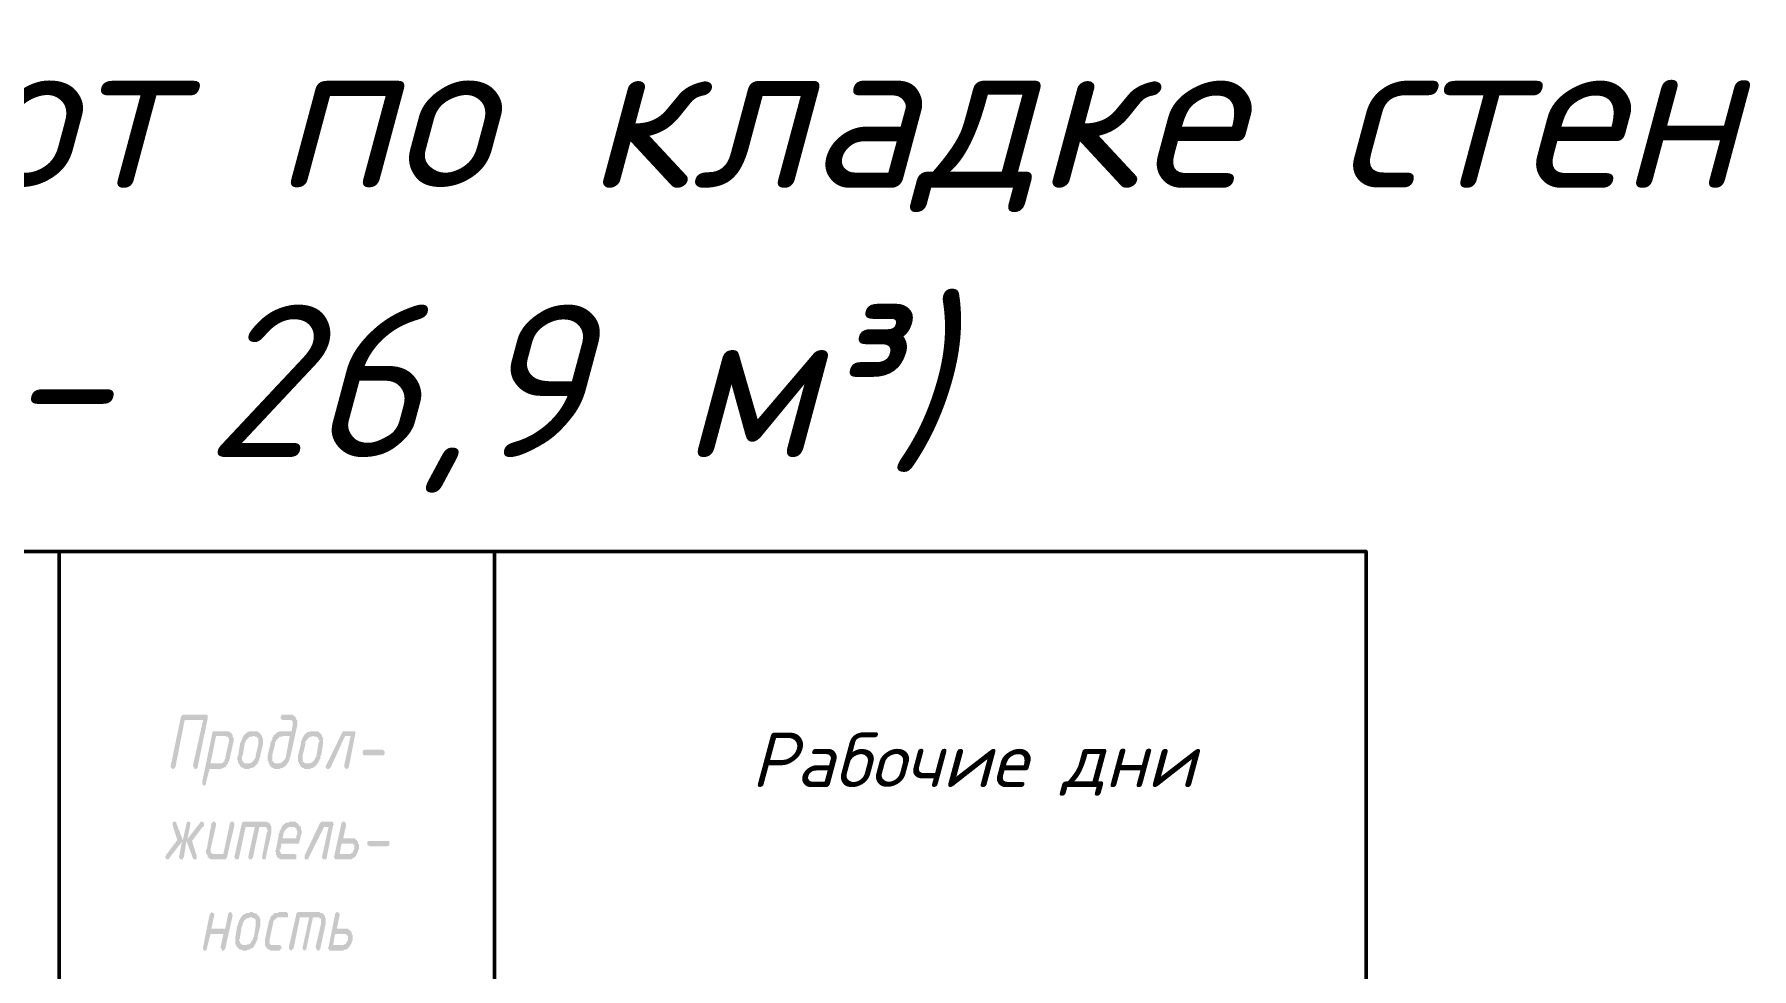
# Model space of a CAD drawing. Header units: millimetres. Extents: x 2279 to 5236, y 896 to 2828.
# Drawn here: x 4576.6 to 4655.4, y 2171.7 to 2214.6 of the extents above; entities that cross this region are included whole.
import ezdxf

# ---------------------------------------------------------------- set-up
doc = ezdxf.new("R2010")
doc.units = ezdxf.units.MM
doc.layers.add('PDF _!!ТОНКАЯ', color=7, linetype='Continuous')
doc.layers.add('PDF _Текст', color=7, linetype='Continuous')
doc.styles.add('PDF ISOCPEUR Italic', font='isocpeui.ttf')

msp = doc.modelspace()

# ---------------------------------------------------------------- hatches: boundary and pattern name
at = {"layer": 'PDF _!!ТОНКАЯ', "transparency": 33554559}
for points in [[(4584.356, 2183.115), (4583.509, 2183.115), (4583.086, 2180.956), (4583.044, 2180.914), (4583.044, 2180.914), (4583.001, 2180.871), (4583.001, 2180.871), (4582.959, 2180.871), (4582.959, 2180.871), (4582.917, 2180.914), (4582.917, 2180.914), (4582.874, 2180.956), (4582.874, 2180.998), (4582.874, 2180.998), (4582.874, 2181.041), (4582.874, 2181.041), (4583.34, 2183.284), (4583.382, 2183.327), (4583.382, 2183.327), (4583.425, 2183.369), (4583.425, 2183.369), (4583.467, 2183.369), (4584.483, 2183.369), (4584.525, 2183.369), (4584.525, 2183.369), (4584.568, 2183.327), (4584.568, 2183.327), (4584.568, 2183.284), (4584.568, 2183.242), (4584.568, 2183.2), (4584.568, 2183.2), (4584.102, 2180.956), (4584.102, 2180.914), (4584.06, 2180.914), (4584.06, 2180.871), (4584.017, 2180.871), (4584.017, 2180.871), (4583.975, 2180.871), (4583.933, 2180.914), (4583.933, 2180.914), (4583.933, 2180.956), (4583.89, 2180.998), (4583.89, 2180.998), (4583.89, 2181.041), (4583.89, 2181.041)], [(4591.257, 2182.607), (4591.299, 2182.607), (4591.299, 2182.607), (4591.341, 2182.607), (4591.341, 2182.565), (4591.341, 2182.522), (4591.341, 2182.522), (4591.341, 2182.48), (4591.341, 2182.48), (4591.045, 2180.956), (4591.003, 2180.914), (4591.003, 2180.914), (4590.96, 2180.871), (4590.96, 2180.871), (4590.918, 2180.871), (4590.918, 2180.871), (4590.876, 2180.914), (4590.876, 2180.914), (4590.833, 2180.956), (4590.833, 2180.998), (4590.833, 2180.998), (4590.833, 2181.041), (4590.833, 2181.041), (4591.13, 2182.395), (4590.876, 2182.395), (4590.198, 2180.914), (4590.156, 2180.914), (4590.156, 2180.871), (4590.114, 2180.871), (4590.114, 2180.871), (4590.071, 2180.871), (4590.029, 2180.871), (4590.029, 2180.914), (4590.029, 2180.914), (4589.987, 2180.956), (4589.987, 2180.998), (4589.987, 2181.041), (4590.029, 2181.083), (4590.749, 2182.565), (4590.791, 2182.607), (4590.791, 2182.607), (4590.833, 2182.607), (4590.833, 2182.607)], [(4592.569, 2181.506), (4591.765, 2181.506), (4591.722, 2181.506), (4591.722, 2181.506), (4591.68, 2181.549), (4591.68, 2181.549), (4591.68, 2181.591), (4591.68, 2181.633), (4591.68, 2181.676), (4591.68, 2181.676), (4591.68, 2181.718), (4591.722, 2181.718), (4591.722, 2181.76), (4591.765, 2181.76), (4592.569, 2181.76), (4592.611, 2181.76), (4592.654, 2181.718), (4592.654, 2181.718), (4592.696, 2181.676), (4592.696, 2181.676), (4592.696, 2181.633), (4592.696, 2181.591), (4592.696, 2181.549), (4592.654, 2181.549), (4592.654, 2181.506), (4592.611, 2181.506), (4592.569, 2181.506)], [(4583.594, 2177.569), (4583.467, 2176.807), (4583.425, 2176.765), (4583.425, 2176.722), (4583.382, 2176.722), (4583.382, 2176.722), (4583.34, 2176.722), (4583.34, 2176.722), (4583.298, 2176.722), (4583.298, 2176.765), (4583.255, 2176.765), (4583.255, 2176.807), (4583.255, 2176.849), (4583.255, 2176.849), (4583.255, 2176.849), (4583.382, 2177.527), (4582.79, 2176.765), (4582.79, 2176.722), (4582.747, 2176.722), (4582.747, 2176.722), (4582.705, 2176.722), (4582.663, 2176.722), (4582.663, 2176.765), (4582.62, 2176.765), (4582.62, 2176.807), (4582.62, 2176.849), (4582.62, 2176.849), (4582.663, 2176.892), (4582.663, 2176.934), (4583.171, 2177.611), (4582.959, 2178.289), (4582.959, 2178.331), (4582.959, 2178.331), (4582.959, 2178.373), (4582.959, 2178.416), (4582.959, 2178.416), (4583.001, 2178.458), (4583.044, 2178.458), (4583.044, 2178.458), (4583.086, 2178.458), (4583.086, 2178.458), (4583.128, 2178.416), (4583.128, 2178.373), (4583.128, 2178.373), (4583.425, 2177.611), (4583.594, 2178.373), (4583.594, 2178.416), (4583.594, 2178.416), (4583.636, 2178.458), (4583.636, 2178.458), (4583.679, 2178.458), (4583.721, 2178.458), (4583.721, 2178.458), (4583.763, 2178.416), (4583.763, 2178.416), (4583.763, 2178.373), (4583.763, 2178.331), (4583.763, 2178.289), (4583.763, 2178.289), (4583.636, 2177.654), (4584.229, 2178.416), (4584.229, 2178.458), (4584.271, 2178.458), (4584.314, 2178.458), (4584.314, 2178.458), (4584.356, 2178.458), (4584.356, 2178.416), (4584.398, 2178.416), (4584.398, 2178.373), (4584.398, 2178.331), (4584.398, 2178.289), (4584.398, 2178.246), (4584.356, 2178.246), (4583.848, 2177.569), (4584.06, 2176.892), (4584.06, 2176.849), (4584.06, 2176.849), (4584.06, 2176.807), (4584.06, 2176.765), (4584.06, 2176.722), (4584.017, 2176.722), (4584.017, 2176.722), (4583.975, 2176.722), (4583.933, 2176.722), (4583.933, 2176.722), (4583.89, 2176.765), (4583.89, 2176.765), (4583.89, 2176.765)], [(4585.584, 2178.373), (4585.584, 2178.416), (4585.626, 2178.416), (4585.626, 2178.458), (4585.668, 2178.458), (4585.668, 2178.458), (4585.711, 2178.458), (4585.753, 2178.458), (4585.753, 2178.416), (4585.753, 2178.416), (4585.795, 2178.373), (4585.795, 2178.331), (4585.795, 2178.289), (4585.795, 2178.289), (4585.457, 2176.849), (4585.457, 2176.807), (4585.414, 2176.765), (4585.414, 2176.722), (4585.372, 2176.722), (4585.372, 2176.722), (4585.33, 2176.722), (4585.33, 2176.722), (4584.822, 2176.722), (4584.779, 2176.722), (4584.737, 2176.722), (4584.737, 2176.722), (4584.695, 2176.722), (4584.652, 2176.765), (4584.652, 2176.765), (4584.61, 2176.807), (4584.61, 2176.807), (4584.568, 2176.807), (4584.568, 2176.849), (4584.568, 2176.892), (4584.525, 2176.934), (4584.525, 2176.934), (4584.525, 2176.976), (4584.483, 2177.019), (4584.483, 2177.061), (4584.483, 2177.103), (4584.483, 2177.103), (4584.483, 2177.146), (4584.483, 2177.188), (4584.525, 2177.188), (4584.737, 2178.373), (4584.779, 2178.416), (4584.779, 2178.416), (4584.822, 2178.458), (4584.822, 2178.458), (4584.864, 2178.458), (4584.864, 2178.458), (4584.906, 2178.458), (4584.906, 2178.416), (4584.949, 2178.416), (4584.949, 2178.373), (4584.949, 2178.331), (4584.949, 2178.289), (4584.949, 2178.289), (4584.695, 2177.188), (4584.695, 2177.188), (4584.695, 2177.146), (4584.695, 2177.103), (4584.695, 2177.103), (4584.695, 2177.061), (4584.737, 2177.019), (4584.737, 2177.019), (4584.779, 2176.976), (4584.779, 2176.976), (4584.822, 2176.976), (4584.864, 2176.976), (4584.864, 2176.976), (4585.287, 2176.976)], [(4586.134, 2178.373), (4586.134, 2178.416), (4586.177, 2178.416), (4586.177, 2178.458), (4586.219, 2178.458), (4586.219, 2178.458), (4587.193, 2178.458), (4587.235, 2178.458), (4587.235, 2178.458), (4587.277, 2178.458), (4587.32, 2178.416), (4587.32, 2178.416), (4587.362, 2178.416), (4587.404, 2178.373), (4587.404, 2178.373), (4587.447, 2178.331), (4587.447, 2178.289), (4587.447, 2178.289), (4587.489, 2178.246), (4587.489, 2178.204), (4587.489, 2178.204), (4587.489, 2178.162), (4587.489, 2178.119), (4587.489, 2178.077), (4587.489, 2178.077), (4587.489, 2178.035), (4587.489, 2177.992), (4587.489, 2177.95), (4587.235, 2176.807), (4587.235, 2176.765), (4587.235, 2176.722), (4587.193, 2176.722), (4587.193, 2176.722), (4587.15, 2176.722), (4587.108, 2176.722), (4587.108, 2176.722), (4587.066, 2176.765), (4587.066, 2176.765), (4587.066, 2176.807), (4587.066, 2176.849), (4587.066, 2176.849), (4587.066, 2176.849), (4587.277, 2177.95), (4587.32, 2177.992), (4587.32, 2178.035), (4587.32, 2178.035), (4587.32, 2178.077), (4587.277, 2178.119), (4587.277, 2178.162), (4587.277, 2178.162), (4587.235, 2178.204), (4587.235, 2178.204), (4587.193, 2178.204), (4587.15, 2178.204), (4587.15, 2178.204), (4586.939, 2178.204), (4586.642, 2176.807), (4586.6, 2176.765), (4586.6, 2176.722), (4586.6, 2176.722), (4586.558, 2176.722), (4586.515, 2176.722), (4586.515, 2176.722), (4586.473, 2176.722), (4586.473, 2176.765), (4586.431, 2176.765), (4586.431, 2176.807), (4586.431, 2176.849), (4586.431, 2176.849), (4586.431, 2176.849), (4586.727, 2178.204), (4586.304, 2178.204), (4586.007, 2176.807), (4586.007, 2176.765), (4585.965, 2176.722), (4585.965, 2176.722), (4585.922, 2176.722), (4585.922, 2176.722), (4585.88, 2176.722), (4585.838, 2176.722), (4585.838, 2176.765), (4585.838, 2176.765), (4585.795, 2176.807), (4585.795, 2176.849), (4585.795, 2176.849), (4585.795, 2176.849)], [(4590.241, 2178.458), (4590.283, 2178.458), (4590.325, 2178.458), (4590.325, 2178.416), (4590.325, 2178.416), (4590.325, 2178.373), (4590.368, 2178.331), (4590.325, 2178.289), (4590.325, 2178.289), (4590.029, 2176.807), (4590.029, 2176.765), (4589.987, 2176.722), (4589.987, 2176.722), (4589.944, 2176.722), (4589.944, 2176.722), (4589.902, 2176.722), (4589.86, 2176.722), (4589.86, 2176.765), (4589.817, 2176.765), (4589.817, 2176.807), (4589.817, 2176.849), (4589.817, 2176.849), (4589.817, 2176.849), (4590.114, 2178.204), (4589.902, 2178.204), (4589.182, 2176.765), (4589.182, 2176.722), (4589.14, 2176.722), (4589.098, 2176.722), (4589.098, 2176.722), (4589.055, 2176.722), (4589.055, 2176.722), (4589.013, 2176.722), (4589.013, 2176.765), (4589.013, 2176.807), (4589.013, 2176.849), (4589.013, 2176.849), (4589.013, 2176.892), (4589.733, 2178.416), (4589.775, 2178.416), (4589.775, 2178.458), (4589.817, 2178.458), (4589.817, 2178.458)], [(4592.823, 2177.315), (4592.019, 2177.315), (4591.976, 2177.357), (4591.934, 2177.357), (4591.934, 2177.357), (4591.892, 2177.4), (4591.892, 2177.442), (4591.892, 2177.442), (4591.892, 2177.484), (4591.892, 2177.527), (4591.934, 2177.569), (4591.934, 2177.569), (4591.976, 2177.569), (4592.019, 2177.569), (4592.823, 2177.569), (4592.865, 2177.569), (4592.865, 2177.569), (4592.908, 2177.569), (4592.908, 2177.527), (4592.908, 2177.484), (4592.908, 2177.442), (4592.908, 2177.4), (4592.908, 2177.4), (4592.908, 2177.357), (4592.865, 2177.357), (4592.865, 2177.357), (4592.823, 2177.315)], [(4585.287, 2173.293), (4584.695, 2173.293), (4584.525, 2172.616), (4584.525, 2172.616), (4584.525, 2172.574), (4584.483, 2172.574), (4584.483, 2172.531), (4584.441, 2172.531), (4584.398, 2172.531), (4584.398, 2172.574), (4584.356, 2172.574), (4584.356, 2172.616), (4584.356, 2172.658), (4584.356, 2172.658), (4584.356, 2172.701), (4584.356, 2172.701), (4584.652, 2174.182), (4584.695, 2174.225), (4584.695, 2174.267), (4584.737, 2174.267), (4584.737, 2174.309), (4584.779, 2174.309), (4584.779, 2174.267), (4584.822, 2174.267), (4584.822, 2174.267), (4584.864, 2174.225), (4584.864, 2174.182), (4584.864, 2174.182), (4584.864, 2174.14), (4584.864, 2174.14), (4584.737, 2173.547), (4585.372, 2173.547), (4585.499, 2174.182), (4585.499, 2174.225), (4585.541, 2174.267), (4585.541, 2174.267), (4585.584, 2174.309), (4585.584, 2174.309), (4585.626, 2174.309), (4585.668, 2174.267), (4585.668, 2174.267), (4585.668, 2174.225), (4585.711, 2174.182), (4585.711, 2174.182), (4585.711, 2174.14), (4585.711, 2174.14), (4585.372, 2172.616), (4585.372, 2172.616), (4585.33, 2172.574), (4585.33, 2172.574), (4585.287, 2172.531), (4585.287, 2172.531), (4585.245, 2172.531), (4585.203, 2172.574), (4585.203, 2172.574), (4585.203, 2172.616), (4585.16, 2172.658), (4585.16, 2172.658), (4585.16, 2172.701), (4585.16, 2172.701)], [(4587.828, 2172.531), (4587.489, 2172.531), (4587.489, 2172.531), (4587.447, 2172.531), (4587.404, 2172.574), (4587.362, 2172.574), (4587.362, 2172.574), (4587.32, 2172.616), (4587.32, 2172.616), (4587.277, 2172.658), (4587.277, 2172.658), (4587.235, 2172.701), (4587.235, 2172.701), (4587.235, 2172.743), (4587.193, 2172.785), (4587.193, 2172.828), (4587.193, 2172.87), (4587.193, 2172.87), (4587.193, 2172.912), (4587.193, 2172.955), (4587.193, 2172.997), (4587.193, 2172.997), (4587.193, 2173.039), (4587.362, 2173.801), (4587.362, 2173.844), (4587.362, 2173.886), (4587.404, 2173.928), (4587.404, 2173.971), (4587.404, 2173.971), (4587.447, 2174.013), (4587.447, 2174.055), (4587.447, 2174.098), (4587.489, 2174.098), (4587.489, 2174.14), (4587.531, 2174.14), (4587.531, 2174.182), (4587.531, 2174.182), (4587.574, 2174.182), (4587.574, 2174.225), (4587.616, 2174.225), (4587.616, 2174.225), (4587.658, 2174.267), (4587.701, 2174.267), (4587.701, 2174.267), (4587.743, 2174.267), (4587.785, 2174.267), (4587.828, 2174.309), (4587.828, 2174.309), (4587.87, 2174.309), (4588.166, 2174.309), (4588.209, 2174.309), (4588.209, 2174.267), (4588.251, 2174.267), (4588.251, 2174.225), (4588.251, 2174.182), (4588.251, 2174.182), (4588.251, 2174.14), (4588.251, 2174.098), (4588.251, 2174.055), (4588.209, 2174.055), (4588.166, 2174.055), (4588.166, 2174.055), (4587.828, 2174.055), (4587.785, 2174.055), (4587.743, 2174.055), (4587.743, 2174.013), (4587.701, 2174.013), (4587.701, 2174.013), (4587.658, 2173.971), (4587.658, 2173.971), (4587.616, 2173.928), (4587.616, 2173.928), (4587.574, 2173.886), (4587.574, 2173.844), (4587.574, 2173.801), (4587.574, 2173.801), (4587.404, 2173.039), (4587.404, 2172.997), (4587.404, 2172.955), (4587.404, 2172.955), (4587.404, 2172.912), (4587.404, 2172.912), (4587.404, 2172.87), (4587.404, 2172.828), (4587.447, 2172.828), (4587.447, 2172.828), (4587.489, 2172.785), (4587.531, 2172.785), (4587.574, 2172.785), (4587.828, 2172.785), (4587.87, 2172.785), (4587.912, 2172.785), (4587.912, 2172.743), (4587.912, 2172.743), (4587.955, 2172.701), (4587.955, 2172.658), (4587.955, 2172.616), (4587.912, 2172.616), (4587.912, 2172.574), (4587.87, 2172.574), (4587.87, 2172.531), (4587.828, 2172.531)], [(4588.632, 2174.182), (4588.632, 2174.225), (4588.632, 2174.267), (4588.674, 2174.267), (4588.674, 2174.309), (4588.717, 2174.309), (4589.69, 2174.309), (4589.69, 2174.309), (4589.733, 2174.267), (4589.775, 2174.267), (4589.775, 2174.267), (4589.817, 2174.267), (4589.86, 2174.225), (4589.86, 2174.225), (4589.902, 2174.182), (4589.902, 2174.182), (4589.944, 2174.14), (4589.944, 2174.098), (4589.944, 2174.098), (4589.944, 2174.055), (4589.987, 2174.013), (4589.987, 2173.971), (4589.987, 2173.928), (4589.987, 2173.928), (4589.987, 2173.886), (4589.987, 2173.844), (4589.987, 2173.801), (4589.987, 2173.801), (4589.733, 2172.616), (4589.733, 2172.616), (4589.69, 2172.574), (4589.69, 2172.574), (4589.648, 2172.531), (4589.648, 2172.531), (4589.606, 2172.531), (4589.563, 2172.574), (4589.563, 2172.574), (4589.563, 2172.616), (4589.521, 2172.658), (4589.521, 2172.658), (4589.521, 2172.701), (4589.521, 2172.701), (4589.775, 2173.801), (4589.775, 2173.844), (4589.775, 2173.886), (4589.775, 2173.886), (4589.775, 2173.928), (4589.775, 2173.971), (4589.775, 2173.971), (4589.733, 2174.013), (4589.733, 2174.013), (4589.69, 2174.013), (4589.69, 2174.055), (4589.648, 2174.055), (4589.606, 2174.055), (4589.394, 2174.055), (4589.098, 2172.616), (4589.098, 2172.616), (4589.098, 2172.574), (4589.055, 2172.574), (4589.013, 2172.531), (4589.013, 2172.531), (4588.971, 2172.531), (4588.971, 2172.574), (4588.928, 2172.574), (4588.928, 2172.616), (4588.928, 2172.658), (4588.928, 2172.658), (4588.928, 2172.701), (4588.928, 2172.701), (4589.225, 2174.055), (4588.801, 2174.055), (4588.505, 2172.616), (4588.463, 2172.616), (4588.463, 2172.574), (4588.42, 2172.574), (4588.42, 2172.531), (4588.378, 2172.531), (4588.378, 2172.531), (4588.336, 2172.574), (4588.336, 2172.574), (4588.293, 2172.616), (4588.293, 2172.658), (4588.293, 2172.658), (4588.293, 2172.701), (4588.293, 2172.701)]]:
    msp.add_hatch(color=256, dxfattribs=at).paths.add_polyline_path(points)
h = msp.add_hatch(color=256, dxfattribs=at)
h.paths.add_polyline_path([(4588.674, 2182.861), (4588.378, 2181.506), (4588.378, 2181.464), (4588.336, 2181.422), (4588.336, 2181.379), (4588.336, 2181.337), (4588.293, 2181.295), (4588.293, 2181.252), (4588.293, 2181.21), (4588.251, 2181.21), (4588.251, 2181.168), (4588.251, 2181.125), (4588.209, 2181.125), (4588.209, 2181.083), (4588.166, 2181.041), (4588.166, 2181.041), (4588.166, 2181.041), (4588.124, 2180.998), (4588.082, 2180.998), (4588.082, 2180.956), (4588.039, 2180.956), (4588.039, 2180.956), (4587.997, 2180.914), (4587.955, 2180.914), (4587.955, 2180.914), (4587.912, 2180.914), (4587.87, 2180.871), (4587.87, 2180.871), (4587.828, 2180.871), (4587.785, 2180.871), (4587.743, 2180.871), (4587.701, 2180.871), (4587.701, 2180.871), (4587.658, 2180.871), (4587.616, 2180.871), (4587.616, 2180.914), (4587.574, 2180.914), (4587.531, 2180.914), (4587.531, 2180.956), (4587.489, 2180.956), (4587.447, 2180.998), (4587.447, 2180.998), (4587.447, 2180.998), (4587.404, 2181.041), (4587.404, 2181.083), (4587.362, 2181.125), (4587.362, 2181.125), (4587.362, 2181.168), (4587.362, 2181.21), (4587.32, 2181.252), (4587.32, 2181.295), (4587.32, 2181.295), (4587.32, 2181.337), (4587.32, 2181.379), (4587.32, 2181.422), (4587.32, 2181.422), (4587.32, 2181.464), (4587.32, 2181.506), (4587.447, 2182.014), (4587.447, 2182.057), (4587.447, 2182.099), (4587.489, 2182.141), (4587.489, 2182.184), (4587.489, 2182.184), (4587.531, 2182.226), (4587.531, 2182.268), (4587.531, 2182.311), (4587.574, 2182.353), (4587.574, 2182.353), (4587.574, 2182.395), (4587.616, 2182.438), (4587.616, 2182.438), (4587.658, 2182.48), (4587.658, 2182.48), (4587.701, 2182.48), (4587.701, 2182.522), (4587.743, 2182.522), (4587.743, 2182.565), (4587.785, 2182.565), (4587.828, 2182.565), (4587.828, 2182.565), (4587.87, 2182.607), (4587.912, 2182.607), (4587.912, 2182.607), (4587.955, 2182.607), (4587.997, 2182.607), (4588.039, 2182.607), (4588.082, 2182.607), (4588.082, 2182.607), (4588.42, 2182.607), (4588.463, 2182.861), (4588.463, 2182.903), (4588.463, 2182.946), (4588.463, 2182.946), (4588.463, 2182.988), (4588.463, 2183.03), (4588.463, 2183.073), (4588.42, 2183.073), (4588.42, 2183.115), (4588.378, 2183.115), (4588.378, 2183.115), (4588.336, 2183.115), (4588.293, 2183.115), (4588.039, 2183.115), (4587.997, 2183.115), (4587.955, 2183.157), (4587.955, 2183.157), (4587.912, 2183.2), (4587.912, 2183.2), (4587.912, 2183.242), (4587.912, 2183.284), (4587.955, 2183.327), (4587.955, 2183.327), (4587.955, 2183.369), (4587.997, 2183.369), (4588.039, 2183.369), (4588.378, 2183.369), (4588.378, 2183.369), (4588.42, 2183.369), (4588.463, 2183.369), (4588.463, 2183.369), (4588.505, 2183.327), (4588.547, 2183.327), (4588.547, 2183.284), (4588.59, 2183.284), (4588.59, 2183.242), (4588.59, 2183.242), (4588.632, 2183.2), (4588.632, 2183.157), (4588.632, 2183.115), (4588.674, 2183.115), (4588.674, 2183.073), (4588.674, 2183.03), (4588.674, 2182.988), (4588.674, 2182.988), (4588.674, 2182.946), (4588.674, 2182.903), (4588.674, 2182.861)], flags=0)
h.paths.add_polyline_path([(4588.166, 2181.506), (4588.336, 2182.395), (4588.039, 2182.395), (4587.997, 2182.395), (4587.997, 2182.353), (4587.955, 2182.353), (4587.912, 2182.353), (4587.912, 2182.353), (4587.87, 2182.353), (4587.828, 2182.311), (4587.828, 2182.311), (4587.785, 2182.268), (4587.785, 2182.268), (4587.743, 2182.226), (4587.743, 2182.226), (4587.701, 2182.184), (4587.701, 2182.184), (4587.701, 2182.141), (4587.658, 2182.099), (4587.658, 2182.057), (4587.658, 2182.014), (4587.658, 2182.014), (4587.531, 2181.506), (4587.531, 2181.464), (4587.531, 2181.422), (4587.531, 2181.379), (4587.531, 2181.379), (4587.531, 2181.337), (4587.531, 2181.295), (4587.531, 2181.252), (4587.531, 2181.252), (4587.574, 2181.21), (4587.574, 2181.21), (4587.616, 2181.168), (4587.616, 2181.168), (4587.658, 2181.125), (4587.658, 2181.125), (4587.701, 2181.125), (4587.743, 2181.125), (4587.785, 2181.125), (4587.785, 2181.125), (4587.828, 2181.125), (4587.87, 2181.125), (4587.912, 2181.125), (4587.912, 2181.168), (4587.955, 2181.168), (4587.955, 2181.168), (4587.997, 2181.21), (4587.997, 2181.21), (4588.039, 2181.252), (4588.039, 2181.252), (4588.082, 2181.295), (4588.082, 2181.295), (4588.124, 2181.337), (4588.124, 2181.379), (4588.124, 2181.379), (4588.166, 2181.422), (4588.166, 2181.464), (4588.166, 2181.506)], flags=0)
h = msp.add_hatch(color=256, dxfattribs=at)
h.paths.add_polyline_path([(4584.779, 2182.522), (4584.779, 2182.565), (4584.822, 2182.607), (4584.822, 2182.607), (4584.864, 2182.607), (4584.864, 2182.607), (4585.414, 2182.607), (4585.457, 2182.607), (4585.499, 2182.607), (4585.499, 2182.607), (4585.541, 2182.607), (4585.584, 2182.565), (4585.584, 2182.565), (4585.626, 2182.522), (4585.626, 2182.522), (4585.668, 2182.522), (4585.668, 2182.48), (4585.711, 2182.438), (4585.711, 2182.438), (4585.711, 2182.395), (4585.711, 2182.353), (4585.753, 2182.311), (4585.753, 2182.268), (4585.753, 2182.226), (4585.753, 2182.226), (4585.753, 2182.184), (4585.753, 2182.141), (4585.753, 2182.141), (4585.584, 2181.379), (4585.584, 2181.337), (4585.541, 2181.295), (4585.541, 2181.252), (4585.541, 2181.21), (4585.499, 2181.168), (4585.499, 2181.125), (4585.499, 2181.125), (4585.457, 2181.083), (4585.457, 2181.041), (4585.414, 2181.041), (4585.414, 2180.998), (4585.414, 2180.998), (4585.372, 2180.956), (4585.33, 2180.956), (4585.33, 2180.956), (4585.287, 2180.914), (4585.287, 2180.914), (4585.245, 2180.914), (4585.203, 2180.914), (4585.203, 2180.871), (4585.16, 2180.871), (4585.118, 2180.871), (4585.076, 2180.871), (4585.033, 2180.871), (4584.652, 2180.871), (4584.483, 2180.236), (4584.483, 2180.194), (4584.483, 2180.152), (4584.441, 2180.152), (4584.441, 2180.109), (4584.398, 2180.109), (4584.356, 2180.152), (4584.356, 2180.152), (4584.314, 2180.152), (4584.314, 2180.194), (4584.314, 2180.236), (4584.314, 2180.236), (4584.314, 2180.279), (4584.314, 2180.279)], flags=0)
h.paths.add_polyline_path([(4584.949, 2182.395), (4584.695, 2181.125), (4585.118, 2181.125), (4585.118, 2181.125), (4585.16, 2181.125), (4585.203, 2181.125), (4585.245, 2181.168), (4585.245, 2181.168), (4585.287, 2181.168), (4585.287, 2181.21), (4585.33, 2181.21), (4585.33, 2181.252), (4585.33, 2181.295), (4585.372, 2181.337), (4585.372, 2181.337), (4585.372, 2181.379), (4585.541, 2182.141), (4585.541, 2182.184), (4585.541, 2182.184), (4585.541, 2182.226), (4585.541, 2182.268), (4585.541, 2182.268), (4585.499, 2182.311), (4585.499, 2182.311), (4585.499, 2182.353), (4585.457, 2182.353), (4585.414, 2182.353), (4585.372, 2182.395), (4585.372, 2182.395)], flags=0)
h = msp.add_hatch(color=256, dxfattribs=at)
h.paths.add_polyline_path([(4585.965, 2181.506), (4586.05, 2182.014), (4586.05, 2182.057), (4586.092, 2182.099), (4586.092, 2182.141), (4586.092, 2182.184), (4586.134, 2182.184), (4586.134, 2182.226), (4586.134, 2182.268), (4586.177, 2182.311), (4586.177, 2182.353), (4586.177, 2182.353), (4586.219, 2182.395), (4586.219, 2182.438), (4586.261, 2182.438), (4586.261, 2182.48), (4586.261, 2182.48), (4586.304, 2182.48), (4586.304, 2182.522), (4586.346, 2182.522), (4586.388, 2182.565), (4586.388, 2182.565), (4586.431, 2182.565), (4586.431, 2182.565), (4586.473, 2182.607), (4586.515, 2182.607), (4586.558, 2182.607), (4586.558, 2182.607), (4586.6, 2182.607), (4586.642, 2182.607), (4586.685, 2182.607), (4586.727, 2182.607), (4586.727, 2182.607), (4586.769, 2182.607), (4586.812, 2182.607), (4586.812, 2182.607), (4586.854, 2182.607), (4586.896, 2182.565), (4586.896, 2182.565), (4586.939, 2182.522), (4586.981, 2182.522), (4586.981, 2182.48), (4586.981, 2182.48), (4587.023, 2182.438), (4587.023, 2182.438), (4587.066, 2182.395), (4587.066, 2182.353), (4587.066, 2182.311), (4587.066, 2182.311), (4587.108, 2182.268), (4587.108, 2182.226), (4587.108, 2182.184), (4587.108, 2182.141), (4587.108, 2182.141), (4587.108, 2182.099), (4587.108, 2182.057), (4587.108, 2182.014), (4587.108, 2182.014), (4586.981, 2181.506), (4586.981, 2181.464), (4586.981, 2181.422), (4586.939, 2181.379), (4586.939, 2181.337), (4586.939, 2181.295), (4586.939, 2181.252), (4586.896, 2181.252), (4586.896, 2181.21), (4586.896, 2181.168), (4586.854, 2181.168), (4586.854, 2181.125), (4586.854, 2181.125), (4586.812, 2181.083), (4586.812, 2181.083), (4586.769, 2181.041), (4586.769, 2181.041), (4586.727, 2180.998), (4586.727, 2180.998), (4586.685, 2180.956), (4586.685, 2180.956), (4586.642, 2180.956), (4586.6, 2180.914), (4586.6, 2180.914), (4586.558, 2180.914), (4586.515, 2180.914), (4586.473, 2180.871), (4586.473, 2180.871), (4586.431, 2180.871), (4586.388, 2180.871), (4586.346, 2180.871), (4586.346, 2180.871), (4586.304, 2180.871), (4586.261, 2180.871), (4586.261, 2180.871), (4586.219, 2180.914), (4586.177, 2180.914), (4586.177, 2180.914), (4586.134, 2180.956), (4586.092, 2180.956), (4586.092, 2180.998), (4586.05, 2180.998), (4586.05, 2180.998), (4586.05, 2181.041), (4586.007, 2181.083), (4586.007, 2181.125), (4585.965, 2181.125), (4585.965, 2181.168), (4585.965, 2181.21), (4585.965, 2181.252), (4585.922, 2181.295), (4585.922, 2181.295), (4585.922, 2181.337), (4585.922, 2181.379), (4585.922, 2181.422), (4585.922, 2181.422), (4585.965, 2181.464), (4585.965, 2181.506)], flags=0)
h.paths.add_polyline_path([(4586.769, 2181.506), (4586.896, 2182.014), (4586.896, 2182.057), (4586.896, 2182.099), (4586.896, 2182.099), (4586.896, 2182.141), (4586.896, 2182.184), (4586.896, 2182.226), (4586.896, 2182.226), (4586.896, 2182.268), (4586.854, 2182.311), (4586.854, 2182.311), (4586.812, 2182.311), (4586.812, 2182.353), (4586.769, 2182.353), (4586.769, 2182.353), (4586.727, 2182.353), (4586.685, 2182.395), (4586.642, 2182.395), (4586.642, 2182.395), (4586.6, 2182.353), (4586.558, 2182.353), (4586.515, 2182.353), (4586.515, 2182.353), (4586.473, 2182.353), (4586.473, 2182.311), (4586.431, 2182.311), (4586.431, 2182.268), (4586.388, 2182.268), (4586.388, 2182.226), (4586.346, 2182.226), (4586.346, 2182.184), (4586.304, 2182.184), (4586.304, 2182.141), (4586.304, 2182.099), (4586.261, 2182.057), (4586.261, 2182.014), (4586.261, 2182.014), (4586.177, 2181.506), (4586.134, 2181.464), (4586.134, 2181.422), (4586.134, 2181.379), (4586.134, 2181.379), (4586.134, 2181.337), (4586.134, 2181.295), (4586.134, 2181.252), (4586.177, 2181.252), (4586.177, 2181.21), (4586.177, 2181.21), (4586.219, 2181.168), (4586.219, 2181.168), (4586.261, 2181.125), (4586.304, 2181.125), (4586.346, 2181.125), (4586.346, 2181.125), (4586.388, 2181.125), (4586.431, 2181.125), (4586.431, 2181.125), (4586.473, 2181.125), (4586.515, 2181.125), (4586.558, 2181.168), (4586.558, 2181.168), (4586.6, 2181.168), (4586.6, 2181.21), (4586.642, 2181.21), (4586.642, 2181.252), (4586.685, 2181.252), (4586.685, 2181.295), (4586.727, 2181.295), (4586.727, 2181.337), (4586.727, 2181.379), (4586.769, 2181.379), (4586.769, 2181.422), (4586.769, 2181.464), (4586.769, 2181.506)], flags=0)
h = msp.add_hatch(color=256, dxfattribs=at)
h.paths.add_polyline_path([(4588.717, 2181.506), (4588.844, 2182.014), (4588.844, 2182.057), (4588.844, 2182.099), (4588.844, 2182.141), (4588.886, 2182.184), (4588.886, 2182.184), (4588.886, 2182.226), (4588.928, 2182.268), (4588.928, 2182.311), (4588.928, 2182.353), (4588.971, 2182.353), (4588.971, 2182.395), (4589.013, 2182.438), (4589.013, 2182.438), (4589.013, 2182.48), (4589.055, 2182.48), (4589.055, 2182.48), (4589.098, 2182.522), (4589.098, 2182.522), (4589.14, 2182.565), (4589.182, 2182.565), (4589.182, 2182.565), (4589.225, 2182.565), (4589.267, 2182.607), (4589.267, 2182.607), (4589.309, 2182.607), (4589.352, 2182.607), (4589.394, 2182.607), (4589.394, 2182.607), (4589.436, 2182.607), (4589.479, 2182.607), (4589.521, 2182.607), (4589.563, 2182.607), (4589.563, 2182.607), (4589.606, 2182.607), (4589.648, 2182.607), (4589.648, 2182.565), (4589.69, 2182.565), (4589.69, 2182.522), (4589.733, 2182.522), (4589.775, 2182.48), (4589.775, 2182.48), (4589.775, 2182.438), (4589.817, 2182.438), (4589.817, 2182.395), (4589.817, 2182.353), (4589.86, 2182.311), (4589.86, 2182.311), (4589.86, 2182.268), (4589.86, 2182.226), (4589.86, 2182.184), (4589.86, 2182.141), (4589.86, 2182.141), (4589.86, 2182.099), (4589.86, 2182.057), (4589.86, 2182.014), (4589.86, 2182.014), (4589.775, 2181.506), (4589.733, 2181.464), (4589.733, 2181.422), (4589.733, 2181.379), (4589.733, 2181.337), (4589.69, 2181.295), (4589.69, 2181.252), (4589.69, 2181.252), (4589.648, 2181.21), (4589.648, 2181.168), (4589.648, 2181.168), (4589.606, 2181.125), (4589.606, 2181.125), (4589.606, 2181.083), (4589.563, 2181.083), (4589.563, 2181.041), (4589.521, 2181.041), (4589.521, 2180.998), (4589.479, 2180.998), (4589.479, 2180.956), (4589.436, 2180.956), (4589.394, 2180.956), (4589.394, 2180.914), (4589.352, 2180.914), (4589.309, 2180.914), (4589.309, 2180.914), (4589.267, 2180.871), (4589.225, 2180.871), (4589.182, 2180.871), (4589.14, 2180.871), (4589.14, 2180.871), (4589.098, 2180.871), (4589.055, 2180.871), (4589.055, 2180.871), (4589.013, 2180.871), (4588.971, 2180.914), (4588.971, 2180.914), (4588.928, 2180.914), (4588.886, 2180.956), (4588.886, 2180.956), (4588.844, 2180.998), (4588.844, 2180.998), (4588.844, 2180.998), (4588.801, 2181.041), (4588.801, 2181.083), (4588.759, 2181.125), (4588.759, 2181.125), (4588.759, 2181.168), (4588.717, 2181.21), (4588.717, 2181.252), (4588.717, 2181.295), (4588.717, 2181.295), (4588.717, 2181.337), (4588.717, 2181.379), (4588.717, 2181.422), (4588.717, 2181.422), (4588.717, 2181.464), (4588.717, 2181.506)], flags=0)
h.paths.add_polyline_path([(4589.563, 2181.506), (4589.648, 2182.014), (4589.648, 2182.057), (4589.648, 2182.099), (4589.69, 2182.099), (4589.69, 2182.141), (4589.69, 2182.184), (4589.648, 2182.226), (4589.648, 2182.226), (4589.648, 2182.268), (4589.648, 2182.311), (4589.606, 2182.311), (4589.606, 2182.311), (4589.563, 2182.353), (4589.563, 2182.353), (4589.521, 2182.353), (4589.479, 2182.353), (4589.436, 2182.395), (4589.436, 2182.395), (4589.394, 2182.395), (4589.352, 2182.353), (4589.352, 2182.353), (4589.309, 2182.353), (4589.267, 2182.353), (4589.267, 2182.353), (4589.225, 2182.311), (4589.182, 2182.311), (4589.182, 2182.268), (4589.14, 2182.268), (4589.14, 2182.226), (4589.14, 2182.226), (4589.098, 2182.184), (4589.098, 2182.184), (4589.055, 2182.141), (4589.055, 2182.099), (4589.055, 2182.057), (4589.055, 2182.014), (4589.055, 2182.014), (4588.928, 2181.506), (4588.928, 2181.464), (4588.928, 2181.422), (4588.928, 2181.379), (4588.928, 2181.379), (4588.928, 2181.337), (4588.928, 2181.295), (4588.928, 2181.252), (4588.928, 2181.252), (4588.928, 2181.21), (4588.971, 2181.21), (4588.971, 2181.168), (4589.013, 2181.168), (4589.055, 2181.125), (4589.055, 2181.125), (4589.098, 2181.125), (4589.14, 2181.125), (4589.14, 2181.125), (4589.182, 2181.125), (4589.225, 2181.125), (4589.267, 2181.125), (4589.267, 2181.125), (4589.309, 2181.168), (4589.352, 2181.168), (4589.352, 2181.168), (4589.394, 2181.21), (4589.394, 2181.21), (4589.436, 2181.252), (4589.436, 2181.252), (4589.479, 2181.295), (4589.479, 2181.295), (4589.479, 2181.337), (4589.521, 2181.379), (4589.521, 2181.379), (4589.521, 2181.422), (4589.563, 2181.464), (4589.563, 2181.506)], flags=0)
h = msp.add_hatch(color=256, dxfattribs=at)
h.paths.add_polyline_path([(4588.632, 2177.823), (4588.674, 2177.865), (4588.674, 2177.908), (4588.674, 2177.95), (4588.674, 2177.992), (4588.674, 2177.992), (4588.674, 2178.035), (4588.632, 2178.077), (4588.632, 2178.077), (4588.632, 2178.119), (4588.632, 2178.162), (4588.59, 2178.162), (4588.59, 2178.162), (4588.547, 2178.204), (4588.505, 2178.204), (4588.463, 2178.204), (4588.463, 2178.204), (4588.42, 2178.204), (4588.378, 2178.204), (4588.378, 2178.204), (4588.336, 2178.204), (4588.293, 2178.204), (4588.251, 2178.162), (4588.251, 2178.162), (4588.209, 2178.162), (4588.209, 2178.119), (4588.166, 2178.119), (4588.166, 2178.119), (4588.124, 2178.077), (4588.124, 2178.035), (4588.082, 2178.035), (4588.082, 2177.992), (4588.082, 2177.95), (4588.039, 2177.95), (4588.039, 2177.908), (4588.039, 2177.865), (4588.039, 2177.823), (4587.997, 2177.696), (4588.632, 2177.696)], flags=0)
h.paths.add_polyline_path([(4588.844, 2177.823), (4588.759, 2177.442), (4587.955, 2177.442), (4587.912, 2177.188), (4587.87, 2177.188), (4587.87, 2177.146), (4587.87, 2177.103), (4587.87, 2177.103), (4587.912, 2177.061), (4587.912, 2177.019), (4587.912, 2177.019), (4587.955, 2176.976), (4587.955, 2176.976), (4587.997, 2176.976), (4588.039, 2176.976), (4588.039, 2176.976), (4588.547, 2176.976), (4588.59, 2176.976), (4588.59, 2176.934), (4588.632, 2176.934), (4588.632, 2176.892), (4588.632, 2176.849), (4588.632, 2176.849), (4588.632, 2176.807), (4588.632, 2176.765), (4588.632, 2176.722), (4588.59, 2176.722), (4588.547, 2176.722), (4588.547, 2176.722), (4587.997, 2176.722), (4587.955, 2176.722), (4587.955, 2176.722), (4587.912, 2176.722), (4587.87, 2176.722), (4587.87, 2176.765), (4587.828, 2176.765), (4587.785, 2176.807), (4587.785, 2176.807), (4587.785, 2176.807), (4587.743, 2176.849), (4587.743, 2176.892), (4587.701, 2176.934), (4587.701, 2176.934), (4587.701, 2176.976), (4587.701, 2177.019), (4587.701, 2177.061), (4587.658, 2177.103), (4587.658, 2177.103), (4587.701, 2177.146), (4587.701, 2177.188), (4587.701, 2177.188), (4587.828, 2177.823), (4587.828, 2177.865), (4587.828, 2177.908), (4587.87, 2177.95), (4587.87, 2177.992), (4587.87, 2178.035), (4587.912, 2178.077), (4587.912, 2178.119), (4587.912, 2178.119), (4587.955, 2178.162), (4587.955, 2178.204), (4587.955, 2178.246), (4587.997, 2178.246), (4587.997, 2178.289), (4588.039, 2178.289), (4588.039, 2178.331), (4588.082, 2178.331), (4588.082, 2178.331), (4588.124, 2178.373), (4588.124, 2178.373), (4588.166, 2178.416), (4588.209, 2178.416), (4588.209, 2178.416), (4588.251, 2178.416), (4588.293, 2178.416), (4588.293, 2178.458), (4588.336, 2178.458), (4588.378, 2178.458), (4588.42, 2178.458), (4588.463, 2178.458), (4588.463, 2178.458), (4588.505, 2178.458), (4588.547, 2178.458), (4588.547, 2178.458), (4588.59, 2178.458), (4588.632, 2178.416), (4588.632, 2178.416), (4588.674, 2178.373), (4588.717, 2178.373), (4588.717, 2178.331), (4588.759, 2178.331), (4588.759, 2178.331), (4588.759, 2178.289), (4588.801, 2178.246), (4588.801, 2178.246), (4588.844, 2178.204), (4588.844, 2178.162), (4588.844, 2178.119), (4588.844, 2178.077), (4588.886, 2178.077), (4588.886, 2178.035), (4588.886, 2177.992), (4588.886, 2177.95), (4588.886, 2177.95), (4588.886, 2177.908), (4588.844, 2177.865), (4588.844, 2177.823)], flags=0)
h = msp.add_hatch(color=256, dxfattribs=at)
h.paths.add_polyline_path([(4590.495, 2176.722), (4590.452, 2176.722), (4590.41, 2176.722), (4590.41, 2176.765), (4590.41, 2176.765), (4590.368, 2176.807), (4590.368, 2176.849), (4590.368, 2176.849), (4590.368, 2176.849), (4590.706, 2178.373), (4590.706, 2178.416), (4590.749, 2178.416), (4590.749, 2178.458), (4590.791, 2178.458), (4590.791, 2178.458), (4590.833, 2178.458), (4590.876, 2178.458), (4590.876, 2178.416), (4590.876, 2178.416), (4590.918, 2178.373), (4590.918, 2178.331), (4590.918, 2178.289), (4590.918, 2178.289), (4590.791, 2177.696), (4591.172, 2177.696), (4591.214, 2177.696), (4591.257, 2177.696), (4591.257, 2177.696), (4591.299, 2177.696), (4591.341, 2177.654), (4591.341, 2177.654), (4591.384, 2177.611), (4591.426, 2177.611), (4591.426, 2177.611), (4591.426, 2177.569), (4591.468, 2177.527), (4591.468, 2177.484), (4591.468, 2177.484), (4591.468, 2177.442), (4591.511, 2177.4), (4591.511, 2177.357), (4591.511, 2177.315), (4591.511, 2177.315), (4591.511, 2177.273), (4591.511, 2177.23), (4591.511, 2177.188), (4591.468, 2177.146), (4591.468, 2177.103), (4591.468, 2177.103), (4591.468, 2177.061), (4591.426, 2177.019), (4591.426, 2176.976), (4591.384, 2176.934), (4591.384, 2176.934), (4591.384, 2176.892), (4591.341, 2176.849), (4591.341, 2176.849), (4591.299, 2176.807), (4591.299, 2176.807), (4591.257, 2176.807), (4591.257, 2176.765), (4591.214, 2176.765), (4591.214, 2176.765), (4591.172, 2176.722), (4591.13, 2176.722), (4591.087, 2176.722), (4591.087, 2176.722), (4591.045, 2176.722), (4591.003, 2176.722), (4590.96, 2176.722)], flags=0)
h.paths.add_polyline_path([(4591.13, 2177.442), (4590.706, 2177.442), (4590.622, 2176.976), (4591.045, 2176.976), (4591.045, 2176.976), (4591.087, 2176.976), (4591.13, 2176.976), (4591.13, 2176.976), (4591.172, 2177.019), (4591.172, 2177.019), (4591.214, 2177.019), (4591.214, 2177.061), (4591.257, 2177.103), (4591.257, 2177.103), (4591.257, 2177.146), (4591.299, 2177.188), (4591.299, 2177.188), (4591.299, 2177.23), (4591.299, 2177.273), (4591.299, 2177.315), (4591.299, 2177.315), (4591.299, 2177.357), (4591.257, 2177.4), (4591.257, 2177.4), (4591.257, 2177.442), (4591.214, 2177.442), (4591.172, 2177.442), (4591.172, 2177.442), (4591.13, 2177.442)], flags=0)
h = msp.add_hatch(color=256, dxfattribs=at)
h.paths.add_polyline_path([(4585.838, 2173.166), (4585.922, 2173.674), (4585.965, 2173.717), (4585.965, 2173.759), (4585.965, 2173.801), (4586.007, 2173.844), (4586.007, 2173.886), (4586.007, 2173.928), (4586.007, 2173.928), (4586.05, 2173.971), (4586.05, 2174.013), (4586.092, 2174.013), (4586.092, 2174.055), (4586.092, 2174.098), (4586.134, 2174.098), (4586.134, 2174.14), (4586.177, 2174.14), (4586.177, 2174.182), (4586.219, 2174.182), (4586.219, 2174.182), (4586.261, 2174.225), (4586.261, 2174.225), (4586.304, 2174.225), (4586.346, 2174.267), (4586.346, 2174.267), (4586.388, 2174.267), (4586.431, 2174.267), (4586.473, 2174.267), (4586.473, 2174.267), (4586.515, 2174.309), (4586.558, 2174.309), (4586.6, 2174.309), (4586.642, 2174.309), (4586.642, 2174.267), (4586.685, 2174.267), (4586.727, 2174.267), (4586.727, 2174.267), (4586.769, 2174.225), (4586.812, 2174.225), (4586.812, 2174.225), (4586.854, 2174.182), (4586.854, 2174.14), (4586.896, 2174.14), (4586.896, 2174.14), (4586.939, 2174.098), (4586.939, 2174.055), (4586.939, 2174.013), (4586.981, 2174.013), (4586.981, 2173.971), (4586.981, 2173.928), (4586.981, 2173.886), (4586.981, 2173.844), (4586.981, 2173.801), (4586.981, 2173.801), (4586.981, 2173.759), (4586.981, 2173.717), (4586.981, 2173.674), (4586.981, 2173.674), (4586.854, 2173.166), (4586.854, 2173.124), (4586.854, 2173.082), (4586.854, 2173.039), (4586.812, 2172.997), (4586.812, 2172.955), (4586.812, 2172.955), (4586.769, 2172.912), (4586.769, 2172.87), (4586.769, 2172.828), (4586.727, 2172.828), (4586.727, 2172.828), (4586.727, 2172.785), (4586.685, 2172.743), (4586.685, 2172.743), (4586.685, 2172.701), (4586.642, 2172.701), (4586.642, 2172.658), (4586.6, 2172.658), (4586.558, 2172.616), (4586.558, 2172.616), (4586.515, 2172.616), (4586.515, 2172.574), (4586.473, 2172.574), (4586.431, 2172.574), (4586.388, 2172.574), (4586.388, 2172.574), (4586.346, 2172.531), (4586.304, 2172.531), (4586.261, 2172.531), (4586.219, 2172.531), (4586.219, 2172.531), (4586.177, 2172.531), (4586.177, 2172.531), (4586.134, 2172.574), (4586.092, 2172.574), (4586.05, 2172.574), (4586.05, 2172.574), (4586.007, 2172.616), (4586.007, 2172.616), (4585.965, 2172.658), (4585.965, 2172.658), (4585.922, 2172.701), (4585.922, 2172.701), (4585.88, 2172.743), (4585.88, 2172.785), (4585.88, 2172.785), (4585.838, 2172.828), (4585.838, 2172.87), (4585.838, 2172.912), (4585.838, 2172.955), (4585.838, 2172.997), (4585.838, 2173.039), (4585.838, 2173.039), (4585.838, 2173.082), (4585.838, 2173.124), (4585.838, 2173.166), (4585.838, 2173.166)], flags=0)
h.paths.add_polyline_path([(4586.685, 2173.166), (4586.769, 2173.674), (4586.769, 2173.717), (4586.769, 2173.759), (4586.769, 2173.801), (4586.769, 2173.801), (4586.769, 2173.844), (4586.769, 2173.886), (4586.769, 2173.886), (4586.769, 2173.928), (4586.769, 2173.971), (4586.727, 2173.971), (4586.727, 2174.013), (4586.685, 2174.013), (4586.642, 2174.013), (4586.642, 2174.013), (4586.6, 2174.055), (4586.558, 2174.055), (4586.558, 2174.055), (4586.515, 2174.055), (4586.473, 2174.055), (4586.431, 2174.013), (4586.431, 2174.013), (4586.388, 2174.013), (4586.346, 2174.013), (4586.346, 2173.971), (4586.304, 2173.971), (4586.304, 2173.971), (4586.261, 2173.928), (4586.261, 2173.928), (4586.219, 2173.886), (4586.219, 2173.844), (4586.219, 2173.844), (4586.177, 2173.801), (4586.177, 2173.759), (4586.177, 2173.717), (4586.177, 2173.674), (4586.134, 2173.674), (4586.05, 2173.166), (4586.05, 2173.124), (4586.05, 2173.082), (4586.007, 2173.039), (4586.007, 2173.039), (4586.007, 2172.997), (4586.05, 2172.955), (4586.05, 2172.912), (4586.05, 2172.912), (4586.05, 2172.87), (4586.092, 2172.87), (4586.092, 2172.828), (4586.134, 2172.828), (4586.134, 2172.828), (4586.177, 2172.785), (4586.219, 2172.785), (4586.261, 2172.785), (4586.261, 2172.785), (4586.304, 2172.785), (4586.346, 2172.785), (4586.346, 2172.785), (4586.388, 2172.828), (4586.431, 2172.828), (4586.431, 2172.828), (4586.473, 2172.828), (4586.515, 2172.87), (4586.515, 2172.87), (4586.558, 2172.912), (4586.558, 2172.912), (4586.558, 2172.955), (4586.6, 2172.955), (4586.6, 2172.997), (4586.642, 2173.039), (4586.642, 2173.082), (4586.642, 2173.082), (4586.642, 2173.124), (4586.685, 2173.166)], flags=0)
h = msp.add_hatch(color=256, dxfattribs=at)
h.paths.add_polyline_path([(4590.198, 2172.531), (4590.156, 2172.531), (4590.156, 2172.574), (4590.114, 2172.574), (4590.114, 2172.616), (4590.071, 2172.658), (4590.071, 2172.658), (4590.114, 2172.701), (4590.114, 2172.701), (4590.41, 2174.182), (4590.41, 2174.225), (4590.452, 2174.267), (4590.452, 2174.267), (4590.495, 2174.309), (4590.495, 2174.309), (4590.537, 2174.309), (4590.579, 2174.267), (4590.579, 2174.267), (4590.622, 2174.225), (4590.622, 2174.182), (4590.622, 2174.182), (4590.622, 2174.14), (4590.622, 2174.14), (4590.495, 2173.547), (4590.918, 2173.547), (4590.918, 2173.547), (4590.96, 2173.547), (4591.003, 2173.547), (4591.003, 2173.505), (4591.045, 2173.505), (4591.087, 2173.463), (4591.087, 2173.463), (4591.13, 2173.42), (4591.13, 2173.42), (4591.13, 2173.42), (4591.172, 2173.378), (4591.172, 2173.336), (4591.172, 2173.293), (4591.214, 2173.251), (4591.214, 2173.251), (4591.214, 2173.209), (4591.214, 2173.166), (4591.214, 2173.124), (4591.214, 2173.124), (4591.214, 2173.082), (4591.214, 2173.039), (4591.214, 2172.997), (4591.172, 2172.955), (4591.172, 2172.912), (4591.172, 2172.87), (4591.13, 2172.828), (4591.13, 2172.828), (4591.13, 2172.785), (4591.087, 2172.743), (4591.087, 2172.743), (4591.045, 2172.701), (4591.045, 2172.658), (4591.045, 2172.658), (4591.003, 2172.658), (4591.003, 2172.616), (4590.96, 2172.616), (4590.918, 2172.574), (4590.918, 2172.574), (4590.876, 2172.574), (4590.833, 2172.574), (4590.833, 2172.574), (4590.791, 2172.531), (4590.749, 2172.531), (4590.706, 2172.531), (4590.664, 2172.531)], flags=0)
h.paths.add_polyline_path([(4590.833, 2173.293), (4590.41, 2173.293), (4590.325, 2172.785), (4590.749, 2172.785), (4590.749, 2172.785), (4590.791, 2172.785), (4590.833, 2172.828), (4590.833, 2172.828), (4590.876, 2172.828), (4590.918, 2172.87), (4590.918, 2172.87), (4590.918, 2172.912), (4590.96, 2172.912), (4590.96, 2172.955), (4591.003, 2172.997), (4591.003, 2173.039), (4591.003, 2173.039), (4591.003, 2173.082), (4591.003, 2173.124), (4591.003, 2173.124), (4591.003, 2173.166), (4591.003, 2173.209), (4591.003, 2173.209), (4590.96, 2173.251), (4590.96, 2173.251), (4590.918, 2173.293), (4590.918, 2173.293), (4590.876, 2173.293), (4590.833, 2173.293)], flags=0)

# ---------------------------------------------------------------- linework, layer by layer
at = {"layer": 'PDF _!!ТОНКАЯ', "lineweight": 50}
for points in [[(4637.74, 2049.083), (4340.762, 2049.083), (4340.762, 2190.862), (4637.74, 2190.862), (4637.74, 2160.889), (4340.762, 2160.889)], [(4577.752, 2190.862), (4577.752, 2049.083)], [(4597.734, 2190.862), (4597.734, 2049.083)]]:
    msp.add_lwpolyline(points, dxfattribs=at)

# ---------------------------------------------------------------- texts
at = {"layer": 'PDF _Текст', "attachment_point": 7, "style": 'PDF ISOCPEUR Italic'}
for s, insert, char_height in [('Календарный график на производство работ по кладке стен', (4382.25, 2205.655), 6.99972), ('из керамзитобетонных блоков (объем - 26,9 м³)', (4405.788, 2193.293), 6.99972), ('Рабочие дни', (4609.503, 2179.643), 2.4999)]:
    msp.add_mtext(s, dxfattribs=dict(at, insert=insert, char_height=char_height))

doc.saveas('drawing.dxf')
